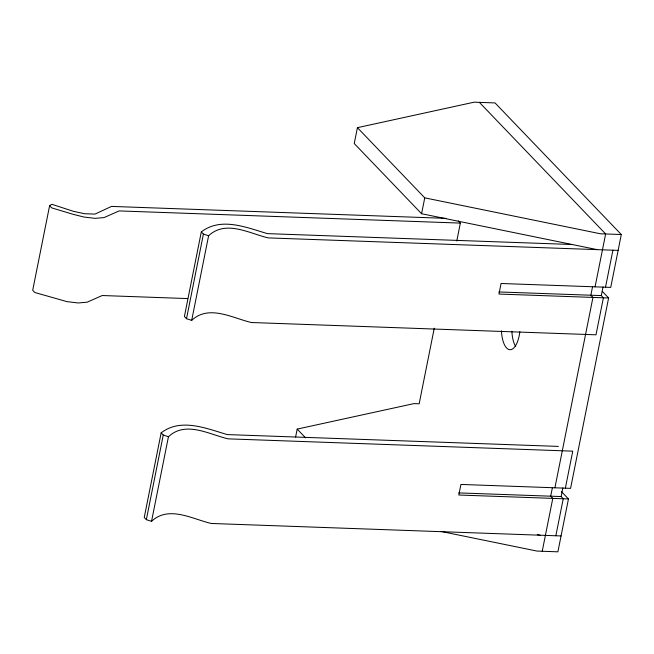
<?xml version="1.0" encoding="UTF-8"?>
<svg xmlns="http://www.w3.org/2000/svg" width="654" height="654" viewBox="0 0 654 654"><rect width="100%" height="100%" fill="white"/><g stroke="black" fill="none" stroke-linecap="round" stroke-linejoin="round"><path stroke-width="0.98" d="M445.946 218.346L111.507 206.411L94.985 214.095L84.538 213.727L73.354 211.307L51.838 204.277L49.606 205.691L32.7 290.302L34.801 292.493L67.019 301.649L78.128 302.966L87.129 302.197L102.228 295.526L187.788 298.584M558.361 446.404L227.33 434.583C206.353 428.525 181.003 417.628 161.154 432.85L144.248 517.461L146.349 519.66L151.54 521.336C168.667 505.15 192.382 519.072 211.209 523.462L561.067 535.953M572.144 244.506L267.486 233.633C246.509 227.567 221.158 216.678 201.309 231.9L184.403 316.511L186.504 318.702L191.696 320.378C208.814 304.2 232.538 318.122 251.365 322.512L595.998 334.815L603.397 297.791L601.296 295.6L498.879 291.946M146.349 519.66L163.255 435.049L161.154 432.85M186.504 318.702L203.41 234.091L201.309 231.9M151.54 521.336L168.446 436.725C185.572 420.538 209.288 434.46 228.115 438.85L572.757 451.154L565.358 488.17M191.696 320.378L208.601 235.767C225.728 219.581 249.444 233.503 268.271 237.901L618.128 250.384M295.6 437.036L297.186 429.098L413.933 403.616L419.157 403.796L434.264 328.194M441.188 531.473L537.008 551.069L557.895 551.821L568.465 498.937L458.806 495.021L460.923 484.442L570.582 488.358L608.621 297.979L498.961 294.063L501.078 283.493L610.73 287.4L621.3 234.524L495.053 102.931L474.166 102.179L357.419 127.669L354.247 143.537L421.577 213.719L597.241 249.64M421.577 213.719L424.748 197.851L357.419 127.669M456.77 241.015L460.351 223.096L458.25 220.905M552.426 487.532L550.693 496.182L552.802 498.373L542.231 551.257M592.581 286.575L590.848 295.232L592.957 297.423L554.911 487.802M595.066 286.844L605.637 233.96L479.39 102.367M555.843 535.765L563.241 498.749L561.14 496.558L562.865 487.9M601.296 295.6L603.021 286.951M605.514 287.22L612.904 250.204M460.351 223.096L119.134 210.915L104.035 217.586L95.034 218.354L83.925 217.038L72.921 214.259L51.715 207.882L49.606 205.691M621.3 234.524L600.413 233.772L424.748 197.851M458.724 492.903L561.14 496.558M537.286 534.612L540.179 535.209M203.41 234.091L208.601 235.767M163.255 435.049L168.446 436.725M602.309 291.398L608.621 297.979M561.402 491.571L568.465 498.937M297.186 429.098L305.598 437.869M519.84 331.701A22.915 9.385 -88 0 1 509.956 349.71A22.915 9.385 -88 0 1 501.446 330.85M515.654 346.53A22.915 9.385 -88 0 1 511.886 331.218"/></g></svg>
